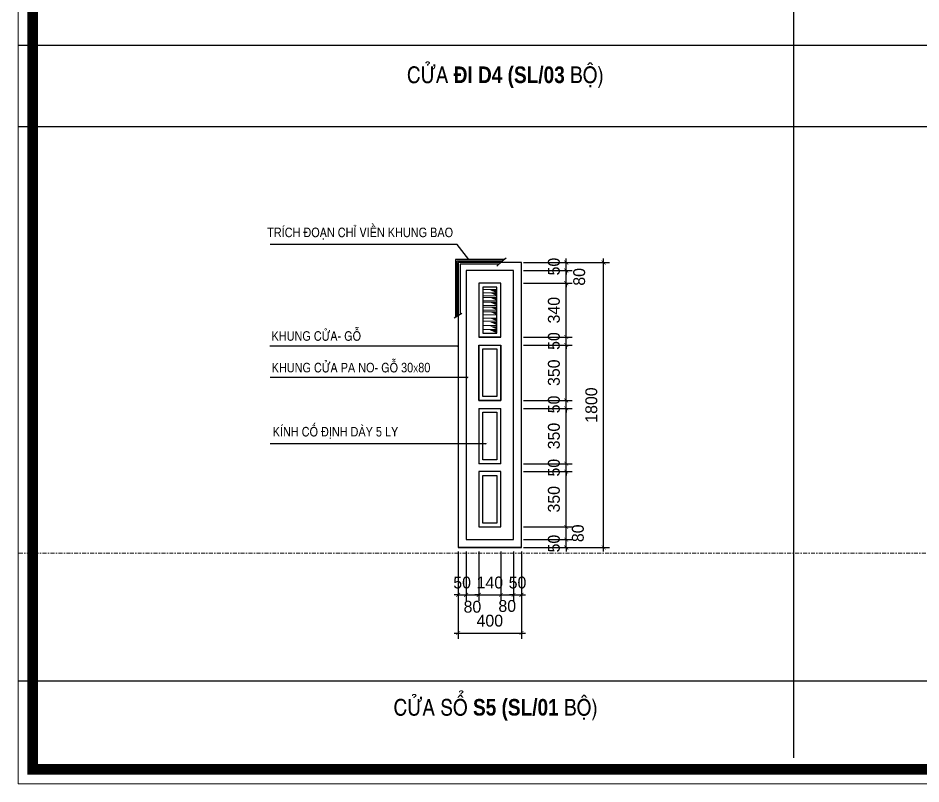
# Model space of a CAD drawing. Header units: millimetres. Extents: x 615730 to 2792744, y 139412 to 597571.
# Drawn here: x 853013 to 864422, y 284863 to 294540 of the extents above; entities that cross this region are included whole.
import ezdxf

# ---------------------------------------------------------------- set-up
doc = ezdxf.new("R2010")
doc.units = ezdxf.units.MM
doc.header["$MEASUREMENT"] = 0
doc.header["$PDMODE"] = 34
doc.linetypes.add('DASHDOT', pattern=[1, 0.5, -0.25, 0, -0.25])
doc.layers.get('0').update_dxf_attribs({"lineweight": 5})
for name, color, linetype in [('H', 252, 'Continuous'), ('NC', 7, 'Continuous'), ('noi that', 29, 'Continuous'), ('VL', 155, 'Continuous')]:
    doc.layers.add(name, color=color, linetype=linetype)
for name, color, linetype, lineweight in [('HATCH', 42, 'Continuous', 5), ('TEXTNUOC', 8, 'Continuous', 50), ('thay', 7, 'Continuous', 15), ('TIM TRUC', 149, 'DASHDOT', 9)]:
    doc.layers.add(name, color=color, linetype=linetype, lineweight=lineweight)
doc.styles.add('KC2', font='', dxfattribs={"height": 120})
doc.styles.add('RO', font='ROMANS.SHX', dxfattribs={"height": 120})
doc.styles.get("Standard").update_dxf_attribs({"font": ''})
doc.styles.add('VNI-AVO', font='vni-roms.shx')
doc.styles.get('KC2').set_extended_font_data('VNI-Helve-Condense')
doc.styles.get('Standard').set_extended_font_data('VNI-Avo')
doc.dimstyles.new('50 CS', dxfattribs={"dimtxt": 150, "dimasz": 50, "dimexe": 75, "dimexo": 0, "dimgap": 80, "dimtad": 1, "dimdec": 0, "dimlfac": 0.5, "dimzin": 12, "dimtxsty": 'VNI-AVO', "dimblk": 'ARCHTICK', "dimcen": 0, "dimdle": 50, "dimclrd": 252, "dimclre": 252, "dimclrt": 2, "dimadec": 0, "dimazin": 0, "dimtfac": 1, "dimtdec": 0, "dimtix": 1, "dimtmove": 2, "dimatfit": 0, "dimldrblk": 'OPEN90', "dimfxl": 1, "dimlwd": -1, "dimlwe": -1, "dimarcsym": 0})
doc.dimstyles.new('TL1-50TRUC', dxfattribs={"dimtxt": 150, "dimasz": 25, "dimexe": 50, "dimexo": 0, "dimgap": 20, "dimtad": 1, "dimdec": 0, "dimlfac": 0.5, "dimdsep": 46, "dimtxsty": 'RO', "dimblk": 'DOT', "dimcen": 100, "dimdle": 50, "dimclrd": 4, "dimclre": 4, "dimclrt": 30, "dimadec": 0, "dimazin": 0, "dimtfac": 1, "dimtdec": 0, "dimtix": 1, "dimtmove": 1, "dimatfit": 3, "dimldrblk": 'ARCHTICK', "dimfxl": 1, "dimtolj": 1, "dimarcsym": 0})

# ---------------------------------------------------------------- blocks, each defined once
blk = doc.blocks.new('_ARCHTICK')
at = {"color": 0, "linetype": 'ByBlock', "const_width": 0.15}
blk.add_lwpolyline([(-0.5, -0.5), (0.5, 0.5)], dxfattribs=at)
blk = doc.blocks.new('*D354')
at = {"layer": 'DEFPOINTS', "color": 0, "ltscale": 10, "transparency": 16777216}
for p in [(859398, 287950), (859939, 287950), (859398, 287850)]:
    blk.add_point(p, dxfattribs=at)
at = {"layer": 'VL', "color": 252, "ltscale": 10, "transparency": 16777216}
for p, q in [((859939, 287950), (859939, 288000)), ((859398, 287950), (860014, 287950)), ((859939, 287850), (859939, 287950)), ((859398, 287850), (860014, 287850)), ((859939, 287850), (859939, 287800))]:
    blk.add_line(p, q, dxfattribs=at)
at = {"layer": 'VL', "color": 252, "ltscale": 10, "transparency": 16777216, "xscale": 50, "yscale": 50, "zscale": 50}
for p, rotation in [((859939, 287950), 270), ((859939, 287850), 90)]:
    blk.add_blockref('_ARCHTICK', p, dxfattribs=dict(at, rotation=rotation))
at = {"layer": 'VL', "color": 2, "ltscale": 10, "transparency": 16777216, "insert": (859784, 287900), "char_height": 150, "attachment_point": 5, "rotation": 90, "style": 'VNI-AVO'}
blk.add_mtext('50', dxfattribs=at)
blk = doc.blocks.new('_Open90')
at = {"color": 0, "linetype": 'ByBlock', "lineweight": -2}
for p, q in [((0, 0), (-1, 0)), ((-0.5, 0.5), (0, 0)), ((0, 0), (-0.5, -0.5))]:
    blk.add_line(p, q, dxfattribs=at)
blk = doc.blocks.new('*D355')
at = {"layer": 'DEFPOINTS', "color": 0, "ltscale": 10, "transparency": 16777216}
for p in [(859398, 288809), (859939, 288809), (859398, 288110)]:
    blk.add_point(p, dxfattribs=at)
at = {"layer": 'VL', "color": 252, "ltscale": 10, "transparency": 16777216}
for p, q in [((859398, 288809), (860014, 288809)), ((859939, 288060), (859939, 288859)), ((859398, 288110), (860014, 288110))]:
    blk.add_line(p, q, dxfattribs=at)
at = {"layer": 'VL', "color": 252, "ltscale": 10, "transparency": 16777216, "xscale": 50, "yscale": 50, "zscale": 50}
for p, rotation in [((859939, 288809), 90), ((859939, 288110), 270)]:
    blk.add_blockref('_ARCHTICK', p, dxfattribs=dict(at, rotation=rotation))
at = {"layer": 'VL', "color": 2, "ltscale": 10, "transparency": 16777216, "insert": (859784, 288460), "char_height": 150, "attachment_point": 5, "rotation": 90, "style": 'VNI-AVO'}
blk.add_mtext('350', dxfattribs=at)
blk = doc.blocks.new('*D356')
at = {"layer": 'DEFPOINTS', "color": 0, "ltscale": 10, "transparency": 16777216}
for p in [(859398, 288909), (859939, 288909), (859398, 288809)]:
    blk.add_point(p, dxfattribs=at)
at = {"layer": 'VL', "color": 252, "ltscale": 10, "transparency": 16777216}
for p, q in [((859398, 288909), (860014, 288909)), ((859939, 288909), (859939, 288959)), ((859939, 288809), (859939, 288909)), ((859398, 288809), (860014, 288809)), ((859939, 288809), (859939, 288759))]:
    blk.add_line(p, q, dxfattribs=at)
at = {"layer": 'VL', "color": 252, "ltscale": 10, "transparency": 16777216, "xscale": 50, "yscale": 50, "zscale": 50}
for p, rotation in [((859939, 288909), 270), ((859939, 288809), 90)]:
    blk.add_blockref('_ARCHTICK', p, dxfattribs=dict(at, rotation=rotation))
at = {"layer": 'VL', "color": 2, "ltscale": 10, "transparency": 16777216, "insert": (859784, 288859), "char_height": 150, "attachment_point": 5, "rotation": 90, "style": 'VNI-AVO'}
blk.add_mtext('50', dxfattribs=at)
blk = doc.blocks.new('*D357')
at = {"layer": 'DEFPOINTS', "color": 0, "ltscale": 10, "transparency": 16777216}
for p in [(859398, 289608), (859939, 289608), (859398, 288909)]:
    blk.add_point(p, dxfattribs=at)
at = {"layer": 'VL', "color": 252, "ltscale": 10, "transparency": 16777216}
for p, q in [((859398, 289608), (860014, 289608)), ((859939, 288859), (859939, 289658)), ((859398, 288909), (860014, 288909))]:
    blk.add_line(p, q, dxfattribs=at)
at = {"layer": 'VL', "color": 252, "ltscale": 10, "transparency": 16777216, "xscale": 50, "yscale": 50, "zscale": 50}
for p, rotation in [((859939, 289608), 90), ((859939, 288909), 270)]:
    blk.add_blockref('_ARCHTICK', p, dxfattribs=dict(at, rotation=rotation))
at = {"layer": 'VL', "color": 2, "ltscale": 10, "transparency": 16777216, "insert": (859784, 289259), "char_height": 150, "attachment_point": 5, "rotation": 90, "style": 'VNI-AVO'}
blk.add_mtext('350', dxfattribs=at)
blk = doc.blocks.new('*D358')
at = {"layer": 'DEFPOINTS', "color": 0, "ltscale": 10, "transparency": 16777216}
for p in [(859398, 289708), (859939, 289708), (859398, 289608)]:
    blk.add_point(p, dxfattribs=at)
at = {"layer": 'VL', "color": 252, "ltscale": 10, "transparency": 16777216}
for p, q in [((859398, 289708), (860014, 289708)), ((859939, 289708), (859939, 289758)), ((859939, 289608), (859939, 289708)), ((859398, 289608), (860014, 289608)), ((859939, 289608), (859939, 289558))]:
    blk.add_line(p, q, dxfattribs=at)
at = {"layer": 'VL', "color": 252, "ltscale": 10, "transparency": 16777216, "xscale": 50, "yscale": 50, "zscale": 50}
for p, rotation in [((859939, 289708), 270), ((859939, 289608), 90)]:
    blk.add_blockref('_ARCHTICK', p, dxfattribs=dict(at, rotation=rotation))
at = {"layer": 'VL', "color": 2, "ltscale": 10, "transparency": 16777216, "insert": (859784, 289658), "char_height": 150, "attachment_point": 5, "rotation": 90, "style": 'VNI-AVO'}
blk.add_mtext('50', dxfattribs=at)
blk = doc.blocks.new('*D359')
at = {"layer": 'DEFPOINTS', "color": 0, "ltscale": 10, "transparency": 16777216}
for p in [(859398, 290409), (859939, 290409), (859398, 289708)]:
    blk.add_point(p, dxfattribs=at)
at = {"layer": 'VL', "color": 252, "ltscale": 10, "transparency": 16777216}
for p, q in [((859398, 290409), (860014, 290409)), ((859939, 289658), (859939, 290459)), ((859398, 289708), (860014, 289708))]:
    blk.add_line(p, q, dxfattribs=at)
at = {"layer": 'VL', "color": 252, "ltscale": 10, "transparency": 16777216, "xscale": 50, "yscale": 50, "zscale": 50}
for p, rotation in [((859939, 290409), 90), ((859939, 289708), 270)]:
    blk.add_blockref('_ARCHTICK', p, dxfattribs=dict(at, rotation=rotation))
at = {"layer": 'VL', "color": 2, "ltscale": 10, "transparency": 16777216, "insert": (859784, 290059), "char_height": 150, "attachment_point": 5, "rotation": 90, "style": 'VNI-AVO'}
blk.add_mtext('350', dxfattribs=at)
blk = doc.blocks.new('*D360')
at = {"layer": 'DEFPOINTS', "color": 0, "ltscale": 10, "transparency": 16777216}
for p in [(859398, 290509), (859939, 290509), (859398, 290409)]:
    blk.add_point(p, dxfattribs=at)
at = {"layer": 'VL', "color": 252, "ltscale": 10, "transparency": 16777216}
for p, q in [((859398, 290509), (860014, 290509)), ((859939, 290509), (859939, 290559)), ((859939, 290409), (859939, 290509)), ((859398, 290409), (860014, 290409)), ((859939, 290409), (859939, 290359))]:
    blk.add_line(p, q, dxfattribs=at)
at = {"layer": 'VL', "color": 252, "ltscale": 10, "transparency": 16777216, "xscale": 50, "yscale": 50, "zscale": 50}
for p, rotation in [((859939, 290509), 270), ((859939, 290409), 90)]:
    blk.add_blockref('_ARCHTICK', p, dxfattribs=dict(at, rotation=rotation))
at = {"layer": 'VL', "color": 2, "ltscale": 10, "transparency": 16777216, "insert": (859784, 290459), "char_height": 150, "attachment_point": 5, "rotation": 90, "style": 'VNI-AVO'}
blk.add_mtext('50', dxfattribs=at)
blk = doc.blocks.new('*D361')
at = {"layer": 'DEFPOINTS', "color": 0, "ltscale": 10, "transparency": 16777216}
for p in [(859398, 291190), (859939, 291190), (859398, 290509)]:
    blk.add_point(p, dxfattribs=at)
at = {"layer": 'VL', "color": 252, "ltscale": 10, "transparency": 16777216}
for p, q in [((859398, 291190), (860014, 291190)), ((859939, 290459), (859939, 291240)), ((859398, 290509), (860014, 290509))]:
    blk.add_line(p, q, dxfattribs=at)
at = {"layer": 'VL', "color": 252, "ltscale": 10, "transparency": 16777216, "xscale": 50, "yscale": 50, "zscale": 50}
for p, rotation in [((859939, 291190), 90), ((859939, 290509), 270)]:
    blk.add_blockref('_ARCHTICK', p, dxfattribs=dict(at, rotation=rotation))
at = {"layer": 'VL', "color": 2, "ltscale": 10, "transparency": 16777216, "insert": (859784, 290849), "char_height": 150, "attachment_point": 5, "rotation": 90, "style": 'VNI-AVO'}
blk.add_mtext('340', dxfattribs=at)
blk = doc.blocks.new('*D362')
at = {"layer": 'DEFPOINTS', "color": 0, "ltscale": 10, "transparency": 16777216}
for p in [(859398, 291350), (859939, 291350), (859398, 291190)]:
    blk.add_point(p, dxfattribs=at)
at = {"layer": 'VL', "color": 252, "ltscale": 10, "transparency": 16777216}
for p, q in [((859939, 291350), (859939, 291400)), ((859398, 291350), (860014, 291350)), ((859939, 291190), (859939, 291350)), ((859398, 291190), (860014, 291190)), ((859939, 291190), (859939, 291140))]:
    blk.add_line(p, q, dxfattribs=at)
at = {"layer": 'VL', "color": 252, "ltscale": 10, "transparency": 16777216, "xscale": 50, "yscale": 50, "zscale": 50}
for p, rotation in [((859939, 291350), 270), ((859939, 291190), 90)]:
    blk.add_blockref('_ARCHTICK', p, dxfattribs=dict(at, rotation=rotation))
at = {"layer": 'VL', "color": 2, "ltscale": 10, "transparency": 16777216, "insert": (860104, 291270), "char_height": 150, "attachment_point": 5, "rotation": 90, "style": 'VNI-AVO'}
blk.add_mtext('80', dxfattribs=at)
blk = doc.blocks.new('*D363')
at = {"layer": 'DEFPOINTS', "color": 0, "ltscale": 10, "transparency": 16777216}
for p in [(859398, 291450), (859939, 291450), (859398, 291350)]:
    blk.add_point(p, dxfattribs=at)
at = {"layer": 'VL', "color": 252, "ltscale": 10, "transparency": 16777216}
for p, q in [((859398, 291450), (860014, 291450)), ((859939, 291450), (859939, 291500)), ((859939, 291350), (859939, 291450)), ((859398, 291350), (860014, 291350)), ((859939, 291350), (859939, 291300))]:
    blk.add_line(p, q, dxfattribs=at)
at = {"layer": 'VL', "color": 252, "ltscale": 10, "transparency": 16777216, "xscale": 50, "yscale": 50, "zscale": 50}
for p, rotation in [((859939, 291450), 270), ((859939, 291350), 90)]:
    blk.add_blockref('_ARCHTICK', p, dxfattribs=dict(at, rotation=rotation))
at = {"layer": 'VL', "color": 2, "ltscale": 10, "transparency": 16777216, "insert": (859784, 291400), "char_height": 150, "attachment_point": 5, "rotation": 90, "style": 'VNI-AVO'}
blk.add_mtext('50', dxfattribs=at)
blk = doc.blocks.new('*D364')
at = {"layer": 'DEFPOINTS', "color": 0, "ltscale": 10, "transparency": 16777216}
for p in [(859398, 288110), (859939, 288110), (859398, 287950)]:
    blk.add_point(p, dxfattribs=at)
at = {"layer": 'VL', "color": 252, "ltscale": 10, "transparency": 16777216}
for p, q in [((859398, 288110), (860014, 288110)), ((859939, 287900), (859939, 288160)), ((859398, 287950), (860014, 287950))]:
    blk.add_line(p, q, dxfattribs=at)
at = {"layer": 'VL', "color": 252, "ltscale": 10, "transparency": 16777216, "xscale": 50, "yscale": 50, "zscale": 50}
for p, rotation in [((859939, 288110), 90), ((859939, 287950), 270)]:
    blk.add_blockref('_ARCHTICK', p, dxfattribs=dict(at, rotation=rotation))
at = {"layer": 'VL', "color": 2, "ltscale": 10, "transparency": 16777216, "insert": (860087, 288030), "char_height": 150, "attachment_point": 5, "rotation": 90, "style": 'VNI-AVO'}
blk.add_mtext('80', dxfattribs=at)
blk = doc.blocks.new('*D365')
at = {"layer": 'DEFPOINTS', "color": 0, "ltscale": 10, "transparency": 16777216}
for p in [(859398, 291450), (860412, 291450), (859398, 287850)]:
    blk.add_point(p, dxfattribs=at)
at = {"layer": 'VL', "color": 252, "ltscale": 10, "transparency": 16777216}
for p, q in [((859398, 291450), (860487, 291450)), ((860412, 287800), (860412, 291500)), ((859398, 287850), (860487, 287850))]:
    blk.add_line(p, q, dxfattribs=at)
at = {"layer": 'VL', "color": 252, "ltscale": 10, "transparency": 16777216, "xscale": 50, "yscale": 50, "zscale": 50}
for p, rotation in [((860412, 291450), 90), ((860412, 287850), 270)]:
    blk.add_blockref('_ARCHTICK', p, dxfattribs=dict(at, rotation=rotation))
at = {"layer": 'VL', "color": 2, "ltscale": 10, "transparency": 16777216, "insert": (860257, 289650), "char_height": 150, "attachment_point": 5, "rotation": 90, "style": 'VNI-AVO'}
blk.add_mtext('1800', dxfattribs=at)
blk = doc.blocks.new('*D366')
at = {"layer": 'DEFPOINTS', "color": 0, "ltscale": 10, "transparency": 16777216}
for p in [(858574, 287802), (858674, 287802), (858674, 287252)]:
    blk.add_point(p, dxfattribs=at)
at = {"layer": 'VL', "color": 252, "ltscale": 10, "transparency": 16777216}
for p, q in [((858574, 287802), (858574, 287177)), ((858674, 287802), (858674, 287177)), ((858574, 287252), (858524, 287252)), ((858574, 287252), (858674, 287252)), ((858674, 287252), (858724, 287252))]:
    blk.add_line(p, q, dxfattribs=at)
at = {"layer": 'VL', "color": 252, "ltscale": 10, "transparency": 16777216, "xscale": 50, "yscale": 50, "zscale": 50}
blk.add_blockref('_ARCHTICK', (858574, 287252), dxfattribs=at)
at = {"layer": 'VL', "color": 252, "ltscale": 10, "transparency": 16777216, "xscale": 50, "yscale": 50, "zscale": 50, "rotation": 180}
blk.add_blockref('_ARCHTICK', (858674, 287252), dxfattribs=at)
at = {"layer": 'VL', "color": 2, "ltscale": 10, "transparency": 16777216, "insert": (858624, 287407), "char_height": 150, "attachment_point": 5, "style": 'VNI-AVO'}
blk.add_mtext('50', dxfattribs=at)
blk = doc.blocks.new('*D367')
at = {"layer": 'DEFPOINTS', "color": 0, "ltscale": 10, "transparency": 16777216}
for p in [(858674, 287802), (858834, 287802), (858834, 287252)]:
    blk.add_point(p, dxfattribs=at)
at = {"layer": 'VL', "color": 252, "ltscale": 10, "transparency": 16777216}
for p, q in [((858674, 287802), (858674, 287177)), ((858834, 287802), (858834, 287177)), ((858624, 287252), (858884, 287252))]:
    blk.add_line(p, q, dxfattribs=at)
at = {"layer": 'VL', "color": 252, "ltscale": 10, "transparency": 16777216, "xscale": 50, "yscale": 50, "zscale": 50, "rotation": 180}
blk.add_blockref('_ARCHTICK', (858674, 287252), dxfattribs=at)
at = {"layer": 'VL', "color": 252, "ltscale": 10, "transparency": 16777216, "xscale": 50, "yscale": 50, "zscale": 50}
blk.add_blockref('_ARCHTICK', (858834, 287252), dxfattribs=at)
at = {"layer": 'VL', "color": 2, "ltscale": 10, "transparency": 16777216, "insert": (858754, 287101), "char_height": 150, "attachment_point": 5, "style": 'VNI-AVO'}
blk.add_mtext('80', dxfattribs=at)
blk = doc.blocks.new('*D368')
at = {"layer": 'DEFPOINTS', "color": 0, "ltscale": 10, "transparency": 16777216}
for p in [(858834, 287802), (859114, 287802), (859114, 287252)]:
    blk.add_point(p, dxfattribs=at)
at = {"layer": 'VL', "color": 252, "ltscale": 10, "transparency": 16777216}
for p, q in [((858834, 287802), (858834, 287177)), ((859114, 287802), (859114, 287177)), ((858834, 287252), (858784, 287252)), ((858834, 287252), (859114, 287252)), ((859114, 287252), (859164, 287252))]:
    blk.add_line(p, q, dxfattribs=at)
at = {"layer": 'VL', "color": 252, "ltscale": 10, "transparency": 16777216, "xscale": 50, "yscale": 50, "zscale": 50}
blk.add_blockref('_ARCHTICK', (858834, 287252), dxfattribs=at)
at = {"layer": 'VL', "color": 252, "ltscale": 10, "transparency": 16777216, "xscale": 50, "yscale": 50, "zscale": 50, "rotation": 180}
blk.add_blockref('_ARCHTICK', (859114, 287252), dxfattribs=at)
at = {"layer": 'VL', "color": 2, "ltscale": 10, "transparency": 16777216, "insert": (858974, 287407), "char_height": 150, "attachment_point": 5, "style": 'VNI-AVO'}
blk.add_mtext('140', dxfattribs=at)
blk = doc.blocks.new('*D369')
at = {"layer": 'DEFPOINTS', "color": 0, "ltscale": 10, "transparency": 16777216}
for p in [(859114, 287802), (859274, 287802), (859274, 287252)]:
    blk.add_point(p, dxfattribs=at)
at = {"layer": 'VL', "color": 252, "ltscale": 10, "transparency": 16777216}
for p, q in [((859114, 287802), (859114, 287177)), ((859274, 287802), (859274, 287177)), ((859064, 287252), (859324, 287252))]:
    blk.add_line(p, q, dxfattribs=at)
at = {"layer": 'VL', "color": 252, "ltscale": 10, "transparency": 16777216, "xscale": 50, "yscale": 50, "zscale": 50, "rotation": 180}
blk.add_blockref('_ARCHTICK', (859114, 287252), dxfattribs=at)
at = {"layer": 'VL', "color": 252, "ltscale": 10, "transparency": 16777216, "xscale": 50, "yscale": 50, "zscale": 50}
blk.add_blockref('_ARCHTICK', (859274, 287252), dxfattribs=at)
at = {"layer": 'VL', "color": 2, "ltscale": 10, "transparency": 16777216, "insert": (859194, 287111), "char_height": 150, "attachment_point": 5, "style": 'VNI-AVO'}
blk.add_mtext('80', dxfattribs=at)
blk = doc.blocks.new('*D370')
at = {"layer": 'DEFPOINTS', "color": 0, "ltscale": 10, "transparency": 16777216}
for p in [(859274, 287802), (859374, 287802), (859374, 287252)]:
    blk.add_point(p, dxfattribs=at)
at = {"layer": 'VL', "color": 252, "ltscale": 10, "transparency": 16777216}
for p, q in [((859274, 287802), (859274, 287177)), ((859374, 287802), (859374, 287177)), ((859274, 287252), (859224, 287252)), ((859274, 287252), (859374, 287252)), ((859374, 287252), (859424, 287252))]:
    blk.add_line(p, q, dxfattribs=at)
at = {"layer": 'VL', "color": 252, "ltscale": 10, "transparency": 16777216, "xscale": 50, "yscale": 50, "zscale": 50}
blk.add_blockref('_ARCHTICK', (859274, 287252), dxfattribs=at)
at = {"layer": 'VL', "color": 252, "ltscale": 10, "transparency": 16777216, "xscale": 50, "yscale": 50, "zscale": 50, "rotation": 180}
blk.add_blockref('_ARCHTICK', (859374, 287252), dxfattribs=at)
at = {"layer": 'VL', "color": 2, "ltscale": 10, "transparency": 16777216, "insert": (859324, 287407), "char_height": 150, "attachment_point": 5, "style": 'VNI-AVO'}
blk.add_mtext('50', dxfattribs=at)
blk = doc.blocks.new('*D371')
at = {"layer": 'DEFPOINTS', "color": 0, "ltscale": 10, "transparency": 16777216}
for p in [(858574, 287802), (859374, 287802), (859374, 286770)]:
    blk.add_point(p, dxfattribs=at)
at = {"layer": 'VL', "color": 252, "ltscale": 10, "transparency": 16777216}
for p, q in [((858574, 287802), (858574, 286695)), ((859374, 287802), (859374, 286695)), ((858524, 286770), (859424, 286770))]:
    blk.add_line(p, q, dxfattribs=at)
at = {"layer": 'VL', "color": 252, "ltscale": 10, "transparency": 16777216, "xscale": 50, "yscale": 50, "zscale": 50, "rotation": 180}
blk.add_blockref('_ARCHTICK', (858574, 286770), dxfattribs=at)
at = {"layer": 'VL', "color": 252, "ltscale": 10, "transparency": 16777216, "xscale": 50, "yscale": 50, "zscale": 50}
blk.add_blockref('_ARCHTICK', (859374, 286770), dxfattribs=at)
at = {"layer": 'VL', "color": 2, "ltscale": 10, "transparency": 16777216, "insert": (858974, 286925), "char_height": 150, "attachment_point": 5, "style": 'VNI-AVO'}
blk.add_mtext('400', dxfattribs=at)
blk = doc.blocks.new('_DOT')
at = {"color": 0, "linetype": 'ByBlock'}
blk.add_line((-0.5, 0), (-1, 0), dxfattribs=at)
at = {"color": 0, "linetype": 'ByBlock', "const_width": 0.5}
blk.add_lwpolyline([(-0.25, 0, 1), (0.25, 0, 1)], format="xyb", close=True, dxfattribs=at)

msp = doc.modelspace()

# ---------------------------------------------------------------- hatches: boundary and pattern name
at = {"layer": 'HATCH'}
for points in [[(858975, 291108.5), (859064, 291108.5), (859064, 291068.5)], [(858975, 291068.5), (859064, 291068.5), (859064, 291028.5)], [(858975, 291008.5), (859064, 291008.5), (859064, 290968.5)], [(858975, 290948.5), (859064, 290948.5), (859064, 290908.5)], [(858975, 290888.5), (859064, 290888.5), (859064, 290848.5)], [(858975, 290828.5), (859064, 290828.5), (859064, 290788.5)], [(858975, 290748.5), (859064, 290748.5), (859064, 290708.5)], [(858975, 290699.8), (859064, 290699.8), (859064, 290659.8)], [(858975, 290645.7), (859064, 290645.7), (859064, 290605.7)], [(858975, 290596.9), (859064, 290596.9), (859064, 290556.9)]]:
    msp.add_hatch(color=256, dxfattribs=at).paths.add_polyline_path(points)

# ---------------------------------------------------------------- linework, layer by layer
at = {"layer": 'H', "const_width": 138.2}
msp.add_lwpolyline([(853196.9, 285047.4), (880199.7, 285047.4), (880199.7, 304032.4), (853196.9, 304032.4)], close=True, dxfattribs=at)
at = {"layer": 'HATCH'}
for p, q in [((859064, 291108.5), (858884.2, 291108.5)), ((859064, 291068.5), (858884.2, 291068.5)), ((859064, 291068.5), (858884.2, 291068.5)), ((859064, 291068.5), (858975, 291108.5)), ((859064, 291028.5), (858884.2, 291028.5)), ((859064, 291008.5), (858884.2, 291008.5)), ((859064, 290968.5), (858884.2, 290968.5)), ((859064, 290948.5), (858884.2, 290948.5)), ((859064, 290908.5), (858884.2, 290908.5)), ((859064, 290888.5), (858884.2, 290888.5)), ((859064, 290848.5), (858884.2, 290848.5)), ((859064, 290828.5), (858884.2, 290828.5)), ((859064, 290788.5), (858884.2, 290788.5)), ((859064, 290748.5), (858884.2, 290748.5)), ((859064, 290708.5), (858884.2, 290708.5)), ((859064, 290654.4), (858884.2, 290654.4)), ((859064, 290605.7), (858884.2, 290605.7))]:
    msp.add_line(p, q, dxfattribs=at)
at = {"layer": 'NC', "linetype": 'Continuous', "ltscale": 20}
for p, q in [((859179.4, 291506.9), (859131.8, 291466.5)), ((858538.1, 291489.6), (858538.1, 290761.8)), ((859160.2, 291489.6), (858538.1, 291489.6)), ((858558.1, 291469.6), (858558.1, 290773.8)), ((859136.7, 291469.6), (858558.1, 291469.6)), ((858598.1, 291429.6), (858598.1, 290797.6)), ((859089.6, 291429.6), (858598.1, 291429.6)), ((859122.6, 291458.7), (859061.6, 291406.9)), ((859113.6, 291461.6), (859135.7, 291463.9)), ((859134.6, 291454.7), (859113.6, 291461.6)), ((859135.7, 291463.9), (859126.2, 291470.3)), ((858521.4, 290751.5), (858621.4, 290811.1))]:
    msp.add_line(p, q, dxfattribs=at)
at = {"layer": 'thay', "linetype": 'Continuous'}
msp.add_lwpolyline([(853012.5, 284863.1), (880384.1, 284863.1), (880384.1, 304216.7), (853012.5, 304216.7)], close=True, dxfattribs=at)
at = {"layer": 'TIM TRUC', "ltscale": 100}
msp.add_line((880199.7, 287777.2), (853012.5, 287777.2), dxfattribs=at)
at = {"layer": 'VL', "ltscale": 10}
for p, q in [((862810.5, 304178.8), (862810.5, 285193.8)), ((853012.5, 294195.4), (871568.8, 294195.4)), ((853012.5, 293170.1), (880199.7, 293170.1)), ((859114, 290509), (858834.2, 290509)), ((858834.2, 290409), (859114, 290409)), ((858834.2, 289708.4), (859114, 289708.4)), ((858834.2, 289608.4), (859114, 289608.4)), ((859114, 288909.4), (858834.2, 288909.4)), ((859114, 288809.4), (858834.2, 288809.4)), ((859374.2, 287850.4), (858574.2, 287850.4)), ((858574.2, 287850.4), (859374, 287850.4)), ((853012.5, 286166.5), (880199.7, 286166.5))]:
    msp.add_line(p, q, dxfattribs=at)
for points in [[(859374, 291450.4), (858574.2, 291450.4), (858574.2, 287850.4), (859374, 287850.4)], [(859114, 291189.6), (858834.2, 291189.6), (858834.2, 290509), (859114, 290509)], [(859064, 291139.6), (858884.2, 291139.6), (858884.2, 290559), (859064, 290559)], [(858834.2, 290409), (859114, 290409), (859114, 289708.4), (858834.2, 289708.4)], [(858884.2, 290359), (859064, 290359), (859064, 289758.4), (858884.2, 289758.4)], [(858884.2, 289558.4), (859064, 289558.4), (859064, 288957.7), (858884.2, 288957.7)], [(858884.2, 288759.4), (859064, 288759.4), (859064, 288158.7), (858884.2, 288158.7)]]:
    msp.add_lwpolyline(points, close=True, dxfattribs=at)
for points in [[(858674.2, 291349.6), (858674.2, 287950.4), (859274, 287950.4), (859274, 291349.6), (858674.2, 291349.6)], [(859114, 290509), (859114, 291189.6), (858834.2, 291189.6), (858834.2, 290509)], [(858834.2, 290409), (858834.2, 289708.4)], [(859114, 289708.4), (859114, 290409)], [(858834.2, 289608.4), (858834.2, 288909.4)], [(859114, 288909.4), (859114, 289608.4)], [(858834.2, 288809.4), (858834.2, 288110.4), (859114, 288110.4), (859114, 288809.4)]]:
    msp.add_lwpolyline(points, dxfattribs=at)

# ---------------------------------------------------------------- texts
at = {"char_height": 210, "width": 14211.4}
for s, insert, attachment_point in [('{\\fVNI-Helve-Condense|b1|i0|c0|p2;CÖÛA \\f.VnArial NarrowH|b1|i0|c0|p34;§I \\fVNI-Helve-Condense|b1|i0|c0|p2;D4 (SL/03 BOÄ) }', (859170.4, 293655.1), 8), ('{\\fVNI-Helve-Condense|b1|i0|c0|p2;CÖÛA SOÅ S5 (SL/01 BOÄ) }', (857757.4, 285663.3), 7)]:
    msp.add_mtext(s, dxfattribs=dict(at, insert=insert, attachment_point=attachment_point))
at = {"layer": 'NC', "linetype": 'Continuous', "ltscale": 20, "attachment_point": 1, "style": 'KC2'}
for s, insert, char_height, width in [('TRÍCH ÑOAÏN CHÆ VIEÀN KHUNG BAO', (856160.9, 291891.6), 120, 2834.286), ('{\\H1.2x;KHUNG CÖÛA- GOÃ }', (856216.1, 290583), 100, 2063.157), ('{\\H1.2x;KHUNG CÖÛA PA NO- GOÃ 30\\H0.7x;X\\H1.429x;80}', (856217.7, 290183.5), 100, 2063.157), ('KÍNH COÁ ÑÒNH DAØY 5 LY', (856230.7, 289373.7), 120, 2063.157)]:
    msp.add_mtext(s, dxfattribs=dict(at, insert=insert, char_height=char_height, width=width))

# ---------------------------------------------------------------- dimensions: what is measured, and where the dimension line sits
at = {"layer": 'VL', "ltscale": 10}
for base, p1, p2, picture, middle in [((859939.2, 291450.4), (859398.2, 291349.6), (859398.2, 291450.4), '*D363', (859784.2, 291400)), ((860411.6, 291450.4), (859398.2, 287850.4), (859398.2, 291450.4), '*D365', (860256.6, 289650.4)), ((859939.2, 291189.6), (859398.2, 290509), (859398.2, 291189.6), '*D361', (859784.2, 290849.3)), ((859939.2, 290509), (859398.2, 290409), (859398.2, 290509), '*D360', (859784.2, 290459)), ((859939.2, 290409), (859398.2, 289708.4), (859398.2, 290409), '*D359', (859784.2, 290058.7)), ((859939.2, 289708.4), (859398.2, 289608.4), (859398.2, 289708.4), '*D358', (859784.2, 289658.4)), ((859939.1607279, 289608.3800589), (859398.2400127, 288909.3800589), (859398.2400127, 289608.3800589), '*D357', (859784.1607279, 289258.8800589)), ((859939.2, 288909.4), (859398.2, 288809.4), (859398.2, 288909.4), '*D356', (859784.2, 288859.4)), ((859939.1607279, 288809.3800589), (859398.2400127, 288110.3800589), (859398.2400127, 288809.3800589), '*D355', (859784.1607279, 288459.8800589)), ((859939.2, 287950.4), (859398.2, 287850.4), (859398.2, 287950.4), '*D354', (859784.2, 287900.4))]:
    dim = msp.add_linear_dim(base=base, p1=p1, p2=p2, angle=90, dimstyle='50 CS', dxfattribs=at)
    dim.commit()
    dim.dimension.update_dxf_attribs({"geometry": picture, "text_midpoint": middle})
for base, p1, p2, picture, middle in [((859939.2, 291349.6), (859398.2, 291189.6), (859398.2, 291349.6), '*D362', (860104.1, 291269.6)), ((859939.2, 288110.4), (859398.2, 287950.4), (859398.2, 288110.4), '*D364', (860087.1, 288030.4))]:
    dim = msp.add_linear_dim(base=base, p1=p1, p2=p2, angle=90, dimstyle='50 CS', dxfattribs=at)
    dim.commit()
    dim.dimension.update_dxf_attribs({"geometry": picture, "text_midpoint": middle, "dimtype": 160})
for base, p1, p2, picture, middle in [((858674.2, 287252.3), (858574.2, 287801.9), (858674.2, 287801.9), '*D366', (858624.2, 287407.3)), ((859374.2, 286770.1), (858574.2, 287801.9), (859374.2, 287801.9), '*D371', (858974.2, 286925.1)), ((859114, 287252.3), (858834.2, 287801.9), (859114, 287801.9), '*D368', (858974.1, 287407.3)), ((859374.2, 287252.3), (859274, 287801.9), (859374.2, 287801.9), '*D370', (859324.1, 287407.3))]:
    dim = msp.add_linear_dim(base=base, p1=p1, p2=p2, dimstyle='50 CS', dxfattribs=at)
    dim.commit()
    dim.dimension.update_dxf_attribs({"geometry": picture, "text_midpoint": middle})
for base, p1, p2, picture, middle in [((858834.2, 287252.3), (858674.2, 287801.9), (858834.2, 287801.9), '*D367', (858754.2, 287100.5)), ((859274, 287252.3), (859114, 287801.9), (859274, 287801.9), '*D369', (859194, 287111.1))]:
    dim = msp.add_linear_dim(base=base, p1=p1, p2=p2, dimstyle='50 CS', dxfattribs=at)
    dim.commit()
    dim.dimension.update_dxf_attribs({"geometry": picture, "text_midpoint": middle, "dimtype": 160})

# ---------------------------------------------------------------- leaders
at = {"layer": 'NC', "color": 119, "linetype": 'Continuous', "ltscale": 20}
msp.add_leader([(858707.5, 291489.6), (858559.5, 291678.8), (856198.6, 291678.8)], dimstyle='TL1-50TRUC', override={"dimgap": 20, "dimtad": 0}, dxfattribs=at)
at = {"layer": 'NC', "linetype": 'Continuous', "ltscale": 20}
msp.add_leader([(858697.6, 289996.7), (856199.4, 289996.7)], dimstyle='TL1-50TRUC', override={"dimgap": 20, "dimtad": 0}, dxfattribs=at)
at = {"layer": 'noi that'}
msp.add_leader([(858570.6, 290396.3), (856192.9, 290396.3)], dimstyle='TL1-50TRUC', override={"dimgap": 20, "dimtad": 0}, dxfattribs=at)
at = {"layer": 'TEXTNUOC', "linetype": 'Continuous', "ltscale": 20}
msp.add_leader([(858929.8, 289161.7), (856199.4, 289161.7)], dimstyle='TL1-50TRUC', override={"dimgap": 20, "dimtad": 0}, dxfattribs=at)

doc.saveas('drawing.dxf')
